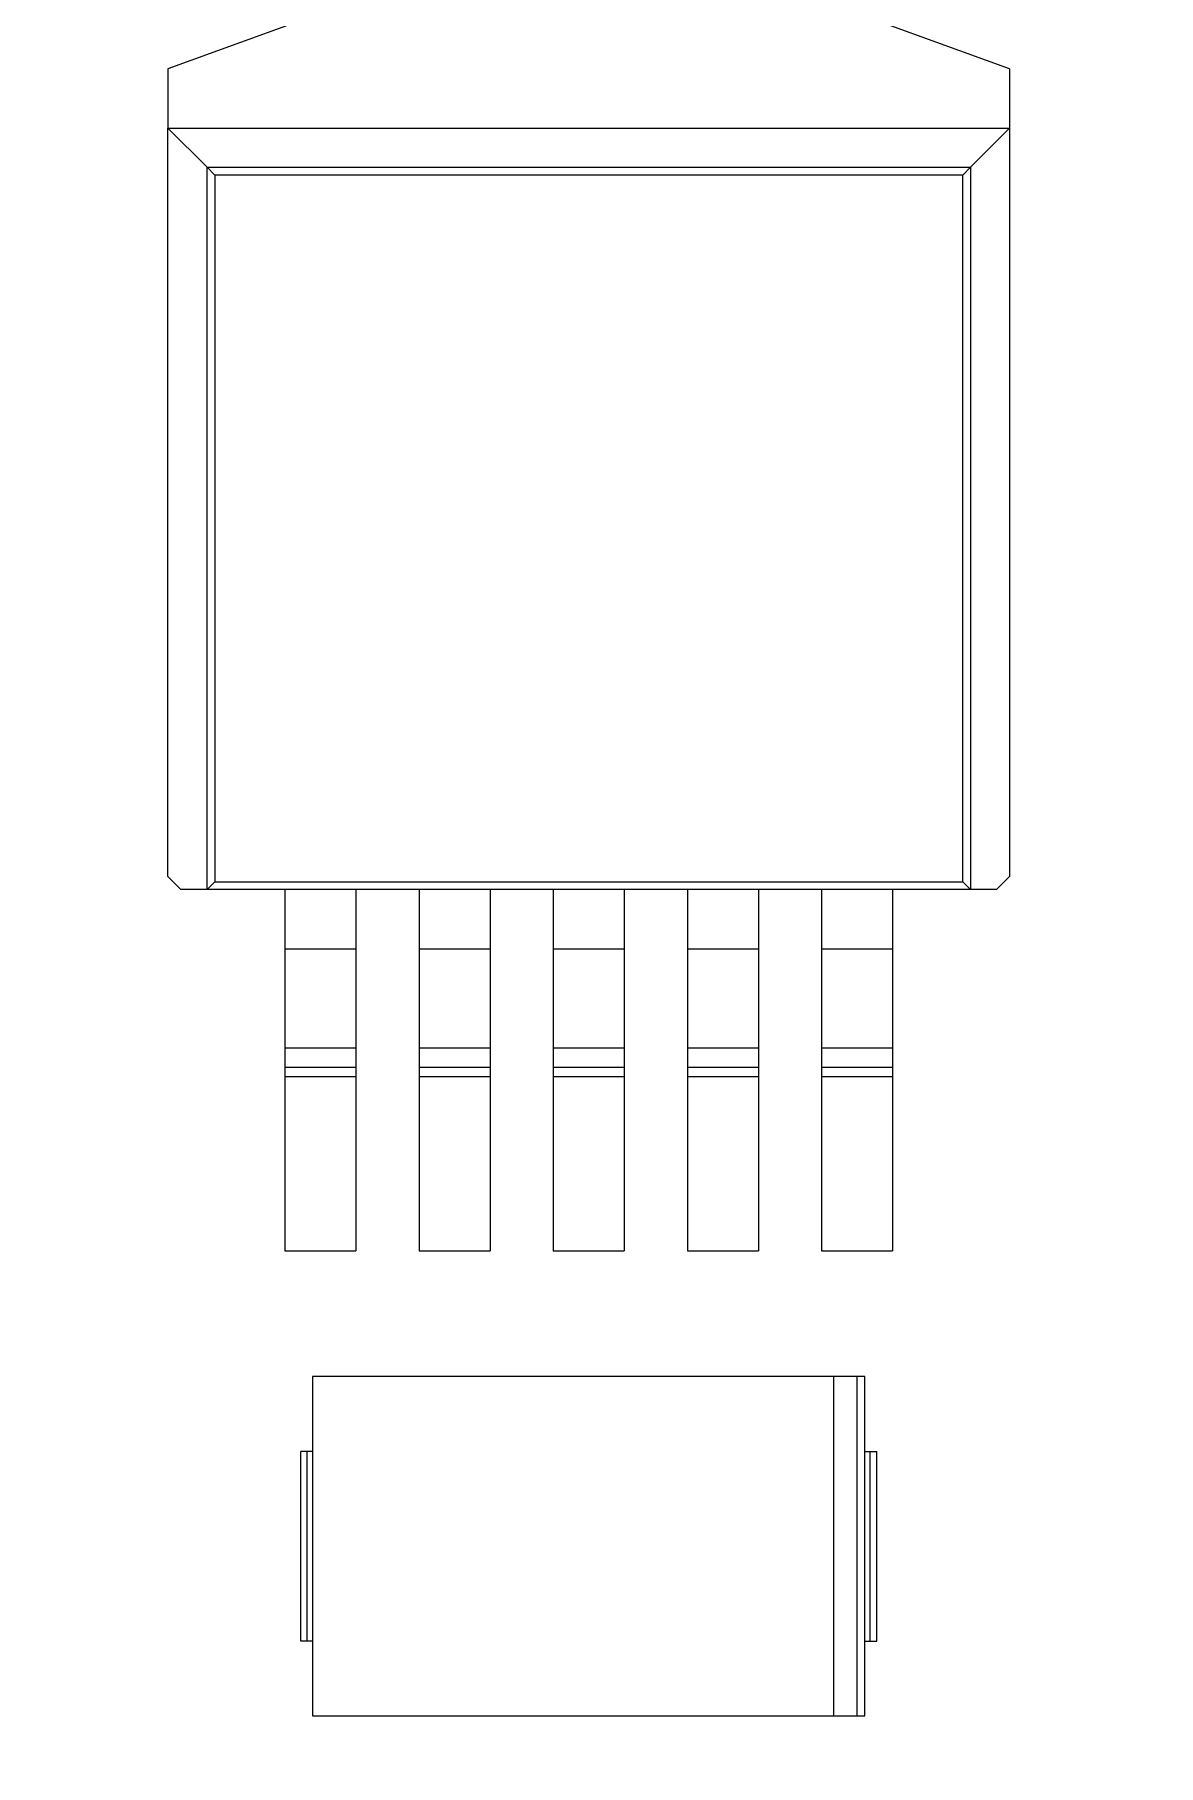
# Model space of a CAD drawing. Header units: millimetres. Extents: x 77 to 206, y 51 to 135.
# Drawn here: x 86.34 to 93.46, y 79.33 to 90.29 of the extents above; entities that cross this region are included whole.
import ezdxf

# ---------------------------------------------------------------- set-up
doc = ezdxf.new("R2010")
doc.units = ezdxf.units.MM

msp = doc.modelspace()

# ---------------------------------------------------------------- hatches: boundary and pattern name
at = {"linetype": 'Continuous', "lineweight": 0}
h = msp.add_hatch(dxfattribs=at)
h.set_pattern_fill('ANSI38', style=0)
edge = h.paths.add_edge_path(flags=0)
edge.add_line((107.849, 95.968), (77.099, 95.968))
edge.add_line((77.099, 95.968), (77.099, 50.968))
edge.add_line((77.099, 50.968), (138.599, 50.968))
edge.add_line((138.599, 50.968), (138.599, 65.877))
edge.add_spline(control_points=[(138.599, 65.877), (138.362, 66.357), (138.112, 66.838), (137.849, 67.319)], knot_values=[0.64695, 0.64695, 0.64695, 0.64695, 0.653933, 0.653933, 0.653933, 0.653933], weights=[1, 1, 1, 1], degree=3, periodic=0)
edge.add_line((137.849, 67.319), (137.849, 54.29))
edge.add_arc((136.349, 52.968), 2, 41.4096, 218.6822)
edge.add_line((134.787, 51.718), (80.91, 51.718))
edge.add_arc((79.349, 52.968), 2, 321.3178, 498.5904)
edge.add_line((77.849, 54.29), (77.849, 92.645))
edge.add_arc((79.349, 93.968), 2, 221.4096, 398.6822)
edge.add_line((80.91, 95.218), (109.041, 95.218))
edge.add_spline(control_points=[(109.041, 95.218), (108.645, 95.47), (108.247, 95.72), (107.849, 95.968)], knot_values=[0.797767, 0.797767, 0.797767, 0.797767, 0.802379, 0.802379, 0.802379, 0.802379], weights=[1, 1, 1, 1], degree=3, periodic=0)
edge = h.paths.add_edge_path(flags=0)
edge.add_arc((79.349, 93.968), 0.8, 0, 360)
edge = h.paths.add_edge_path(flags=0)
edge.add_arc((136.349, 52.968), 0.8, 0, 360)
edge = h.paths.add_edge_path(flags=0)
edge.add_arc((79.349, 52.968), 0.8, 0, 360)

# ---------------------------------------------------------------- linework, layer by layer
at = {"color": 7, "linetype": 'Continuous', "lineweight": 15}
for p, q in [((88.418, 90.528), (87.181, 90.078)), ((92.516, 90.078), (91.28, 90.528)), ((87.181, 90.078), (87.181, 89.703)), ((92.516, 90.078), (92.516, 89.703)), ((87.181, 84.961), (87.181, 89.703)), ((87.181, 89.703), (87.43, 89.454)), ((87.181, 89.703), (92.516, 89.703)), ((92.516, 89.703), (92.268, 89.454)), ((92.516, 89.703), (92.516, 84.961)), ((87.43, 89.454), (92.268, 89.454)), ((87.43, 89.454), (87.479, 89.405)), ((87.43, 84.878), (87.43, 89.454)), ((92.219, 89.405), (87.479, 89.405)), ((87.479, 89.405), (87.479, 84.928)), ((92.268, 89.454), (92.219, 89.405)), ((92.219, 84.928), (92.219, 89.405)), ((92.268, 89.454), (92.268, 84.878)), ((87.181, 84.961), (87.264, 84.878)), ((87.428, 84.878), (87.264, 84.878)), ((92.269, 84.878), (87.428, 84.878)), ((87.479, 84.928), (87.43, 84.878)), ((87.479, 84.928), (92.219, 84.928)), ((87.924, 84.878), (87.924, 84.504)), ((88.374, 84.878), (88.374, 84.504)), ((88.774, 84.878), (88.774, 84.504)), ((89.224, 84.878), (89.224, 84.504)), ((89.624, 84.878), (89.624, 84.504)), ((90.074, 84.878), (90.074, 84.504)), ((90.474, 84.878), (90.474, 84.504)), ((90.924, 84.878), (90.924, 84.504)), ((91.324, 84.878), (91.324, 84.504)), ((91.774, 84.878), (91.774, 84.504)), ((92.219, 84.928), (92.268, 84.878)), ((92.433, 84.878), (92.269, 84.878)), ((92.433, 84.878), (92.516, 84.961)), ((87.924, 84.504), (88.374, 84.504)), ((87.924, 84.504), (87.924, 83.875)), ((88.374, 84.504), (88.374, 83.875)), ((88.774, 84.504), (88.774, 83.875)), ((88.774, 84.504), (89.224, 84.504)), ((89.224, 84.504), (89.224, 83.875)), ((89.624, 84.504), (89.624, 83.875)), ((89.624, 84.504), (90.074, 84.504)), ((90.074, 84.504), (90.074, 83.875)), ((90.474, 84.504), (90.924, 84.504)), ((90.474, 84.504), (90.474, 83.875)), ((90.924, 84.504), (90.924, 83.875)), ((91.324, 84.504), (91.774, 84.504)), ((91.324, 84.504), (91.324, 83.875)), ((91.774, 84.504), (91.774, 83.875)), ((87.924, 83.875), (88.374, 83.875)), ((87.924, 83.875), (87.924, 83.753)), ((88.374, 83.875), (88.374, 83.753)), ((88.774, 83.875), (89.224, 83.875)), ((88.774, 83.875), (88.774, 83.753)), ((89.224, 83.875), (89.224, 83.753)), ((89.624, 83.875), (90.074, 83.875)), ((89.624, 83.875), (89.624, 83.753)), ((90.074, 83.875), (90.074, 83.753)), ((90.474, 83.875), (90.924, 83.875)), ((90.474, 83.875), (90.474, 83.753)), ((90.924, 83.875), (90.924, 83.753)), ((91.324, 83.875), (91.774, 83.875)), ((91.324, 83.875), (91.324, 83.753)), ((91.774, 83.875), (91.774, 83.753)), ((87.924, 83.753), (88.374, 83.753)), ((87.924, 83.753), (87.924, 83.694)), ((87.924, 83.694), (88.374, 83.694)), ((87.924, 83.694), (87.924, 82.59)), ((88.374, 83.753), (88.374, 83.694)), ((88.374, 83.694), (88.374, 82.59)), ((88.774, 83.753), (89.224, 83.753)), ((88.774, 83.753), (88.774, 83.694)), ((88.774, 83.694), (89.224, 83.694)), ((88.774, 83.694), (88.774, 82.59)), ((89.224, 83.753), (89.224, 83.694)), ((89.224, 83.694), (89.224, 82.59)), ((89.624, 83.753), (90.074, 83.753)), ((89.624, 83.753), (89.624, 83.694)), ((89.624, 83.694), (90.074, 83.694)), ((89.624, 83.694), (89.624, 82.59)), ((90.074, 83.753), (90.074, 83.694)), ((90.074, 83.694), (90.074, 82.59)), ((90.474, 83.753), (90.924, 83.753)), ((90.474, 83.753), (90.474, 83.694)), ((90.474, 83.694), (90.924, 83.694)), ((90.474, 83.694), (90.474, 82.59)), ((90.924, 83.753), (90.924, 83.694)), ((90.924, 83.694), (90.924, 82.59)), ((91.324, 83.753), (91.774, 83.753)), ((91.324, 83.753), (91.324, 83.694)), ((91.324, 83.694), (91.774, 83.694)), ((91.324, 83.694), (91.324, 82.59)), ((91.774, 83.753), (91.774, 83.694)), ((91.774, 83.694), (91.774, 82.59)), ((87.924, 82.59), (88.374, 82.59)), ((88.774, 82.59), (89.224, 82.59)), ((89.624, 82.59), (90.074, 82.59)), ((90.474, 82.59), (90.924, 82.59)), ((91.324, 82.59), (91.774, 82.59)), ((88.099, 81.793), (88.099, 79.643)), ((91.399, 81.793), (88.099, 81.793)), ((91.399, 81.793), (91.399, 79.643)), ((91.549, 81.793), (91.399, 81.793)), ((91.549, 79.643), (91.549, 81.793)), ((91.599, 81.793), (91.549, 81.793)), ((91.599, 79.643), (91.599, 81.793)), ((88.024, 80.118), (88.024, 81.318)), ((88.065, 81.318), (88.024, 81.318)), ((88.065, 80.118), (88.065, 81.318)), ((88.099, 81.318), (88.065, 81.318)), ((91.599, 81.318), (91.633, 81.318)), ((91.633, 80.118), (91.633, 81.318)), ((91.633, 81.318), (91.674, 81.318)), ((91.674, 80.118), (91.674, 81.318)), ((88.065, 80.118), (88.024, 80.118)), ((88.099, 80.118), (88.065, 80.118)), ((91.599, 80.118), (91.633, 80.118)), ((91.633, 80.118), (91.674, 80.118)), ((88.099, 79.643), (91.399, 79.643)), ((91.399, 79.643), (91.549, 79.643)), ((91.549, 79.643), (91.599, 79.643))]:
    msp.add_line(p, q, dxfattribs=at)
for centre, start_param, end_param in [((87.428, 84.928), 3.141593, 3.298672), ((92.269, 84.928), 2.984513, 3.141593)]:
    msp.add_ellipse(centre, major_axis=(0, 0.05), ratio=0.158384, start_param=start_param, end_param=end_param, dxfattribs=at)

doc.saveas('drawing.dxf')
